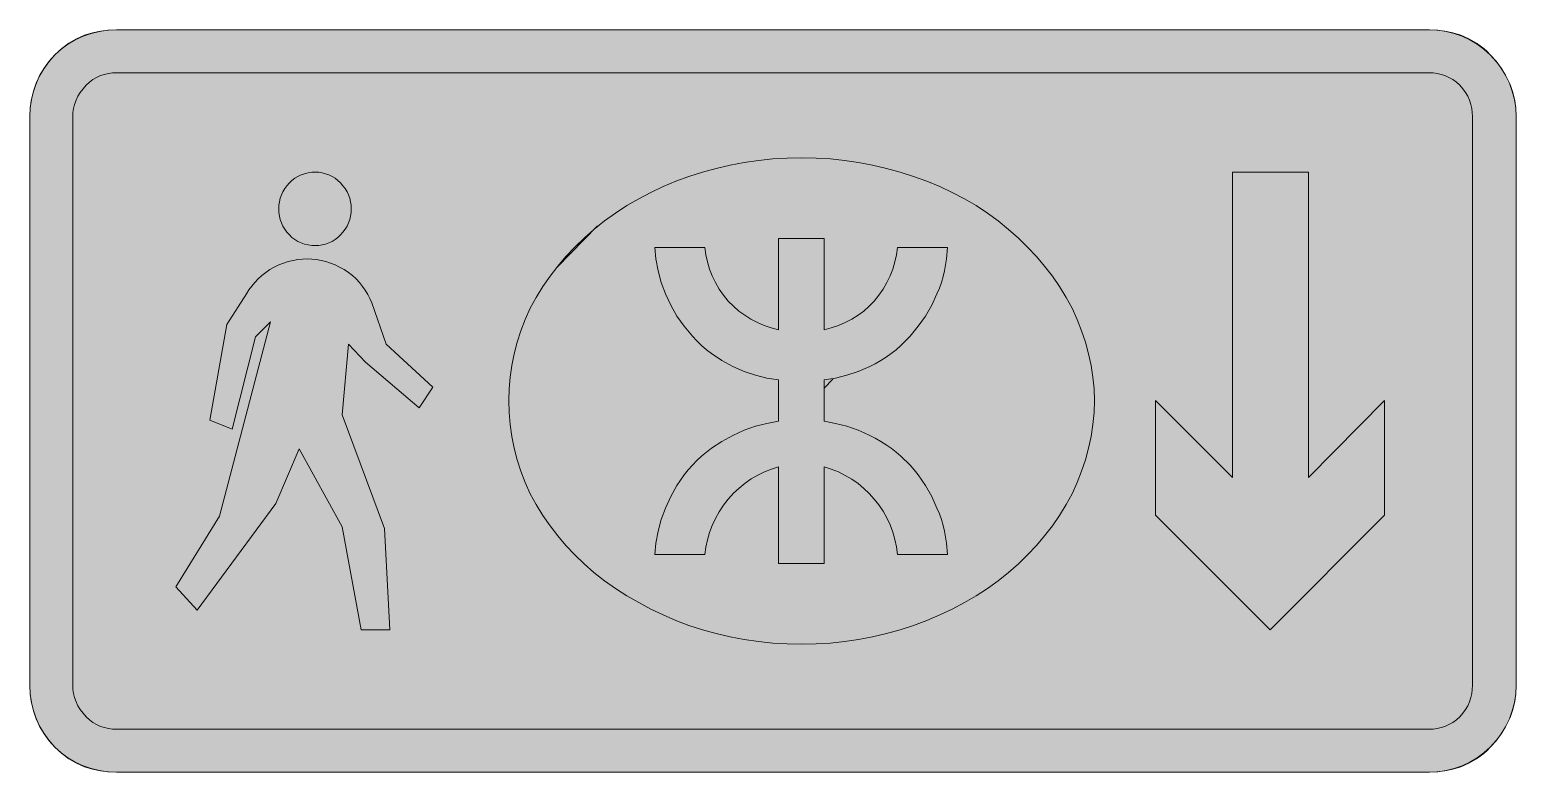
# Model space of a CAD drawing. Header units: metres. Extents: x 35 to 533, y 12 to 261.
import ezdxf

# ---------------------------------------------------------------- set-up
doc = ezdxf.new("R2010")
doc.units = ezdxf.units.M
for name, color, linetype, true_color in [('FILL_BLUE_0000FF', 7, 'Continuous', 0x0000ff), ('FILL_RED_FF0000', 7, 'Continuous', 0xff0000), ('FILL_WHITE_FFFFFF', 7, 'Continuous', 0xffffff), ('STROKE_BLUE_0000FF', 7, 'Continuous', 0x0000ff), ('STROKE_PINK_E1E1E1', 7, 'Continuous', 0xe1e1e1)]:
    doc.layers.add(name, color=color, linetype=linetype, true_color=true_color)

msp = doc.modelspace()

# ---------------------------------------------------------------- hatches: boundary and pattern name
at = {"layer": 'FILL_BLUE_0000FF', "true_color": 0x0000ff}
h = msp.add_hatch(color=7, dxfattribs=at)
h.dxf.hatch_style = 1
h.paths.add_polyline_path([(504.15, 246.66), (505.41, 246.6), (506.71, 246.43), (508.04, 246.12), (509.36, 245.68), (510.67, 245.11), (511.95, 244.38), (513.19, 243.5), (514.35, 242.46), (515.39, 241.3), (516.27, 240.06), (517, 238.77), (517.58, 237.43), (518.01, 236.07), (518.32, 234.7), (518.49, 233.32), (518.55, 231.96), (518.55, 41.46), (518.49, 40.1), (518.32, 38.72), (518.01, 37.35), (517.58, 35.98), (517, 34.65), (516.27, 33.36), (515.39, 32.12), (514.35, 30.96), (513.19, 29.92), (511.95, 29.04), (510.67, 28.31), (509.36, 27.73), (508.04, 27.3), (506.71, 26.99), (505.41, 26.82), (504.15, 26.76), (64.35, 26.76), (62.99, 26.82), (61.62, 26.99), (60.25, 27.3), (58.91, 27.73), (57.61, 28.31), (56.38, 29.04), (55.22, 29.92), (54.15, 30.96), (53.1, 32.12), (52.18, 33.36), (51.41, 34.65), (50.78, 35.98), (50.28, 37.35), (49.93, 38.72), (49.72, 40.1), (49.65, 41.46), (49.65, 231.96), (49.72, 233.32), (49.93, 234.7), (50.28, 236.07), (50.78, 237.43), (51.41, 238.77), (52.18, 240.06), (53.1, 241.3), (54.15, 242.46), (55.22, 243.5), (56.38, 244.38), (57.61, 245.11), (58.91, 245.68), (60.25, 246.12), (61.62, 246.43), (62.99, 246.6), (64.35, 246.66), (504.15, 246.66)])
at = {"layer": 'FILL_RED_FF0000', "true_color": 0xff0000}
h = msp.add_hatch(color=7, dxfattribs=at)
h.dxf.hatch_style = 1
h.paths.add_polyline_path([(289.01, 55.36), (284.19, 55.65), (279.38, 56.15), (274.61, 56.83), (269.88, 57.72), (265.2, 58.8), (260.59, 60.08), (256.05, 61.56), (251.71, 63.22), (247.45, 65.04), (243.3, 67.03), (239.25, 69.17), (235.31, 71.47), (231.5, 73.92), (227.81, 76.52), (224.25, 79.26), (220.96, 82.14), (217.84, 85.16), (214.9, 88.3), (212.14, 91.56), (209.56, 94.93), (207.16, 98.41), (204.96, 101.99), (202.95, 105.66), (201.26, 109.4), (199.8, 113.19), (198.56, 117.03), (197.55, 120.92), (196.76, 124.85), (196.2, 128.82), (195.86, 132.82), (195.75, 136.86), (195.86, 140.8), (196.2, 144.73), (196.76, 148.64), (197.55, 152.53), (198.56, 156.4), (199.8, 160.23), (201.26, 164.02), (202.95, 167.76), (204.96, 171.43), (207.16, 175.01), (209.56, 178.49), (212.14, 181.86), (214.9, 185.12), (217.84, 188.26), (220.96, 191.28), (224.25, 194.16), (227.81, 197), (231.5, 199.67), (235.31, 202.16), (239.25, 204.47), (243.3, 206.6), (247.45, 208.55), (251.71, 210.3), (256.05, 211.86), (260.59, 213.34), (265.2, 214.62), (269.88, 215.7), (274.61, 216.58), (279.38, 217.27), (284.19, 217.77), (289.01, 218.06), (293.85, 218.16), (298.67, 218.06), (303.46, 217.77), (308.22, 217.27), (312.94, 216.58), (317.61, 215.7), (322.24, 214.62), (326.82, 213.34), (331.35, 211.86), (335.79, 210.3), (340.12, 208.55), (344.31, 206.6), (348.38, 204.47), (352.3, 202.16), (356.07, 199.67), (359.69, 197), (363.15, 194.16), (366.44, 191.28), (369.56, 188.26), (372.5, 185.12), (375.26, 181.86), (377.84, 178.49), (380.24, 175.01), (382.44, 171.43), (384.45, 167.76), (386.15, 164.02), (387.65, 160.23), (388.93, 156.4), (390, 152.53), (390.84, 148.64), (391.45, 144.73), (391.82, 140.8), (391.95, 136.86), (391.82, 132.82), (391.45, 128.82), (390.84, 124.85), (390, 120.92), (388.93, 117.03), (387.65, 113.19), (386.15, 109.4), (384.45, 105.66), (382.44, 101.99), (380.24, 98.41), (377.84, 94.93), (375.26, 91.56), (372.5, 88.3), (369.56, 85.16), (366.44, 82.14), (363.15, 79.26), (359.69, 76.52), (356.07, 73.92), (352.3, 71.47), (348.38, 69.17), (344.31, 67.03), (340.12, 65.04), (335.79, 63.22), (331.35, 61.56), (326.82, 60.08), (322.24, 58.8), (317.61, 57.72), (312.94, 56.83), (308.22, 56.15), (303.46, 55.65), (298.67, 55.36), (293.85, 55.26), (289.01, 55.36)])
at = {"layer": 'FILL_WHITE_FFFFFF', "true_color": 0xffffff}
h = msp.add_hatch(color=7, dxfattribs=at)
h.dxf.hatch_style = 1
h.paths.add_polyline_path([(504.15, 261.06), (506.68, 260.95), (509.29, 260.61), (511.95, 260.05), (514.65, 259.26), (517.34, 258.02), (519.94, 256.52), (522.37, 254.75), (523.5, 253.74), (524.55, 252.66), (526.64, 250.35), (528.41, 247.93), (529.91, 245.4), (531.15, 242.76), (532.11, 240.06), (532.76, 237.36), (533.13, 234.66), (533.25, 231.96), (533.25, 41.46), (533.13, 38.76), (532.76, 36.06), (532.11, 33.36), (531.15, 30.66), (529.91, 28.02), (528.41, 25.48), (526.64, 23.07), (524.55, 20.76), (523.5, 19.68), (522.37, 18.67), (519.94, 16.9), (517.34, 15.4), (514.65, 14.16), (511.95, 13.37), (509.29, 12.81), (506.68, 12.47), (504.15, 12.36), (64.35, 12.36), (61.65, 12.47), (58.95, 12.81), (56.25, 13.37), (53.55, 14.16), (50.91, 15.4), (48.38, 16.9), (45.96, 18.67), (43.65, 20.76), (41.7, 23.07), (39.94, 25.48), (38.46, 28.02), (37.85, 29.32), (37.35, 30.66), (36.39, 33.36), (35.74, 36.06), (35.37, 38.76), (35.25, 41.46), (35.25, 231.96), (35.37, 234.66), (35.74, 237.36), (36.39, 240.06), (37.35, 242.76), (37.85, 244.1), (38.46, 245.4), (39.94, 247.93), (41.7, 250.35), (43.65, 252.66), (45.96, 254.75), (48.38, 256.52), (50.91, 258.02), (53.55, 259.26), (56.25, 260.05), (58.95, 260.61), (61.65, 260.95), (64.35, 261.06), (504.15, 261.06)])
h = msp.add_hatch(color=7, dxfattribs=at)
h.dxf.hatch_style = 1
h.paths.add_polyline_path([(142.89, 199.84), (142.73, 198.65), (142.44, 197.49), (142.05, 196.37), (141.54, 195.3), (140.93, 194.27), (140.19, 193.29), (139.35, 192.36), (138.51, 191.52), (137.57, 190.78), (136.56, 190.17), (135.49, 189.66), (134.37, 189.27), (133.23, 188.98), (132.09, 188.82), (130.95, 188.76), (129.71, 188.82), (128.49, 188.98), (127.3, 189.27), (126.15, 189.66), (125.06, 190.17), (124.03, 190.78), (123.09, 191.52), (122.25, 192.36), (121.41, 193.29), (120.68, 194.27), (120.06, 195.3), (119.55, 196.37), (119.16, 197.49), (118.88, 198.65), (118.71, 199.84), (118.65, 201.06), (118.71, 202.28), (118.88, 203.47), (119.16, 204.63), (119.55, 205.75), (120.06, 206.82), (120.68, 207.85), (121.41, 208.83), (122.25, 209.76), (123.09, 210.6), (124.03, 211.33), (125.06, 211.95), (126.15, 212.46), (127.3, 212.85), (128.49, 213.13), (129.71, 213.3), (130.95, 213.36), (132.09, 213.3), (133.23, 213.13), (134.37, 212.85), (135.49, 212.46), (136.56, 211.95), (137.57, 211.33), (138.51, 210.6), (139.35, 209.76), (140.19, 208.83), (140.93, 207.85), (141.54, 206.82), (142.05, 205.75), (142.44, 204.63), (142.73, 203.47), (142.89, 202.28), (142.95, 201.06), (142.89, 199.84)])
h = msp.add_hatch(color=7, dxfattribs=at)
h.dxf.hatch_style = 1
h.paths.add_polyline_path([(450.75, 60.06), (412.35, 98.46), (412.35, 136.86), (438.15, 111.06), (438.15, 213.36), (463.65, 213.36), (463.65, 111.06), (489.15, 136.86), (489.15, 98.46), (450.75, 60.06)])
h = msp.add_hatch(color=7, dxfattribs=at)
h.dxf.hatch_style = 1
h.paths.add_polyline_path([(283.7, 113.9), (281.4, 112.97), (279.15, 111.88), (276.98, 110.61), (274.88, 109.18), (272.89, 107.57), (271.01, 105.8), (269.25, 103.86), (267.65, 101.78), (266.22, 99.6), (264.96, 97.34), (263.89, 95.01), (263, 92.62), (262.29, 90.19), (261.77, 87.73), (261.45, 85.26), (244.65, 85.26), (245.04, 89.13), (245.78, 93.06), (246.84, 96.99), (248.25, 100.86), (249.99, 104.67), (252.08, 108.4), (254.49, 111.96), (255.83, 113.64), (257.25, 115.26), (258.75, 116.79), (260.33, 118.24), (263.66, 120.88), (267.16, 123.19), (270.75, 125.16), (272.66, 126.1), (274.58, 126.92), (278.4, 128.23), (282.23, 129.21), (286.05, 129.96), (286.05, 143.76), (282.23, 144.38), (278.4, 145.33), (274.58, 146.63), (270.75, 148.26), (267.16, 150.23), (263.66, 152.57), (261.97, 153.89), (260.33, 155.31), (258.75, 156.83), (257.25, 158.46), (254.49, 161.72), (252.08, 165.17), (249.99, 168.8), (248.25, 172.56), (246.84, 176.43), (245.78, 180.36), (245.04, 184.29), (244.65, 188.16), (261.45, 188.16), (261.77, 185.7), (262.29, 183.28), (263, 180.91), (263.89, 178.6), (264.96, 176.36), (266.22, 174.2), (267.65, 172.13), (269.25, 170.16), (270.99, 168.43), (272.85, 166.85), (274.8, 165.41), (276.86, 164.12), (279.02, 162.99), (281.27, 162.02), (283.62, 161.21), (286.05, 160.56), (286.05, 191.16), (301.35, 191.16), (301.35, 160.56), (303.79, 161.21), (306.17, 162.02), (308.46, 162.99), (310.65, 164.12), (312.73, 165.41), (314.68, 166.85), (316.49, 168.43), (318.15, 170.16), (319.75, 172.13), (321.18, 174.2), (322.44, 176.36), (323.51, 178.6), (324.4, 180.91), (325.11, 183.28), (325.63, 185.7), (325.95, 188.16), (342.75, 188.16), (342.4, 184.29), (341.74, 180.36), (341.26, 178.39), (340.68, 176.43), (339.98, 174.49), (339.15, 172.56), (337.41, 168.8), (335.33, 165.17), (332.91, 161.72), (330.15, 158.46), (328.66, 156.83), (327.11, 155.31), (325.51, 153.89), (323.85, 152.57), (322.13, 151.36), (320.36, 150.23), (318.53, 149.2), (316.65, 148.26), (312.83, 146.63), (309, 145.33), (305.18, 144.38), (301.35, 143.76), (301.35, 129.96), (305.18, 129.21), (309, 128.23), (312.83, 126.92), (314.74, 126.1), (316.65, 125.16), (318.53, 124.22), (320.36, 123.19), (322.13, 122.08), (323.85, 120.88), (325.51, 119.61), (327.11, 118.24), (330.15, 115.26), (331.57, 113.64), (332.91, 111.96), (335.33, 108.4), (337.41, 104.67), (339.15, 100.86), (339.98, 98.93), (340.68, 96.99), (341.26, 95.03), (341.74, 93.06), (342.4, 89.13), (342.75, 85.26), (325.95, 85.26), (325.63, 87.83), (325.11, 90.36), (324.4, 92.83), (323.51, 95.23), (322.44, 97.55), (321.18, 99.77), (319.75, 101.88), (318.15, 103.86), (316.49, 105.71), (314.68, 107.45), (312.73, 109.04), (310.65, 110.5), (308.46, 111.8), (306.17, 112.93), (303.79, 113.89), (301.35, 114.66), (301.35, 82.26), (286.05, 82.26), (286.05, 114.66), (283.7, 113.9)])
h = msp.add_hatch(color=7, dxfattribs=at)
h.dxf.hatch_style = 1
h.paths.add_polyline_path([(139.95, 94.56), (125.55, 120.66), (117.75, 102.36), (91.35, 66.66), (84.15, 74.46), (98.85, 98.16), (115.95, 163.26), (110.85, 158.16), (103.05, 127.26), (95.55, 130.26), (101.25, 162.36), (107.85, 172.56), (108.69, 173.89), (109.64, 175.19), (110.69, 176.44), (111.83, 177.62), (113.05, 178.74), (114.35, 179.77), (115.72, 180.72), (117.15, 181.56), (118.73, 182.29), (120.3, 182.91), (121.88, 183.42), (123.45, 183.81), (125.03, 184.09), (126.6, 184.26), (128.18, 184.32), (129.75, 184.26), (131.32, 184.09), (132.9, 183.81), (134.46, 183.42), (136.01, 182.91), (137.55, 182.29), (139.07, 181.56), (140.57, 180.72), (142.05, 179.76), (143.36, 178.71), (144.58, 177.58), (145.7, 176.37), (146.74, 175.11), (147.67, 173.79), (148.5, 172.42), (149.23, 171.01), (149.85, 169.56), (154.65, 155.76), (170.25, 141.36), (165.75, 134.46), (147.75, 149.76), (142.05, 155.76), (139.95, 132.06), (154.05, 93.96), (155.85, 60.06), (146.25, 60.06), (139.95, 94.56)])

# ---------------------------------------------------------------- linework, layer by layer
at = {"layer": 'FILL_BLUE_0000FF', "lineweight": 0, "true_color": 0x0000ff}
msp.add_lwpolyline([(504.15, 246.66), (505.41, 246.6), (506.71, 246.43), (508.04, 246.12), (509.36, 245.68), (510.67, 245.11), (511.95, 244.38), (513.19, 243.5), (514.35, 242.46), (515.39, 241.3), (516.27, 240.06), (517, 238.77), (517.58, 237.43), (518.01, 236.07), (518.32, 234.7), (518.49, 233.32), (518.55, 231.96), (518.55, 41.46), (518.49, 40.1), (518.32, 38.72), (518.01, 37.35), (517.58, 35.98), (517, 34.65), (516.27, 33.36), (515.39, 32.12), (514.35, 30.96), (513.19, 29.92), (511.95, 29.04), (510.67, 28.31), (509.36, 27.73), (508.04, 27.3), (506.71, 26.99), (505.41, 26.82), (504.15, 26.76), (64.35, 26.76), (62.99, 26.82), (61.62, 26.99), (60.25, 27.3), (58.91, 27.73), (57.61, 28.31), (56.38, 29.04), (55.22, 29.92), (54.15, 30.96), (53.1, 32.12), (52.18, 33.36), (51.41, 34.65), (50.78, 35.98), (50.28, 37.35), (49.93, 38.72), (49.72, 40.1), (49.65, 41.46), (49.65, 231.96), (49.72, 233.32), (49.93, 234.7), (50.28, 236.07), (50.78, 237.43), (51.41, 238.77), (52.18, 240.06), (53.1, 241.3), (54.15, 242.46), (55.22, 243.5), (56.38, 244.38), (57.61, 245.11), (58.91, 245.68), (60.25, 246.12), (61.62, 246.43), (62.99, 246.6), (64.35, 246.66)], close=True, dxfattribs=at)
at = {"layer": 'FILL_RED_FF0000', "lineweight": 0, "true_color": 0xff0000}
msp.add_lwpolyline([(289.01, 55.36), (284.19, 55.65), (279.38, 56.15), (274.61, 56.83), (269.88, 57.72), (265.2, 58.8), (260.59, 60.08), (256.05, 61.56), (251.71, 63.22), (247.45, 65.04), (243.3, 67.03), (239.25, 69.17), (235.31, 71.47), (231.5, 73.92), (227.81, 76.52), (224.25, 79.26), (220.96, 82.14), (217.84, 85.16), (214.9, 88.3), (212.14, 91.56), (209.56, 94.93), (207.16, 98.41), (204.96, 101.99), (202.95, 105.66), (201.26, 109.4), (199.8, 113.19), (198.56, 117.03), (197.55, 120.92), (196.76, 124.85), (196.2, 128.82), (195.86, 132.82), (195.75, 136.86), (195.86, 140.8), (196.2, 144.73), (196.76, 148.64), (197.55, 152.53), (198.56, 156.4), (199.8, 160.23), (201.26, 164.02), (202.95, 167.76), (204.96, 171.43), (207.16, 175.01), (209.56, 178.49), (212.14, 181.86), (214.9, 185.12), (217.84, 188.26), (220.96, 191.28), (224.25, 194.16), (227.81, 197), (231.5, 199.67), (235.31, 202.16), (239.25, 204.47), (243.3, 206.6), (247.45, 208.55), (251.71, 210.3), (256.05, 211.86), (260.59, 213.34), (265.2, 214.62), (269.88, 215.7), (274.61, 216.58), (279.38, 217.27), (284.19, 217.77), (289.01, 218.06), (293.85, 218.16), (298.67, 218.06), (303.46, 217.77), (308.22, 217.27), (312.94, 216.58), (317.61, 215.7), (322.24, 214.62), (326.82, 213.34), (331.35, 211.86), (335.79, 210.3), (340.12, 208.55), (344.31, 206.6), (348.38, 204.47), (352.3, 202.16), (356.07, 199.67), (359.69, 197), (363.15, 194.16), (366.44, 191.28), (369.56, 188.26), (372.5, 185.12), (375.26, 181.86), (377.84, 178.49), (380.24, 175.01), (382.44, 171.43), (384.45, 167.76), (386.15, 164.02), (387.65, 160.23), (388.93, 156.4), (390, 152.53), (390.84, 148.64), (391.45, 144.73), (391.82, 140.8), (391.95, 136.86), (391.82, 132.82), (391.45, 128.82), (390.84, 124.85), (390, 120.92), (388.93, 117.03), (387.65, 113.19), (386.15, 109.4), (384.45, 105.66), (382.44, 101.99), (380.24, 98.41), (377.84, 94.93), (375.26, 91.56), (372.5, 88.3), (369.56, 85.16), (366.44, 82.14), (363.15, 79.26), (359.69, 76.52), (356.07, 73.92), (352.3, 71.47), (348.38, 69.17), (344.31, 67.03), (340.12, 65.04), (335.79, 63.22), (331.35, 61.56), (326.82, 60.08), (322.24, 58.8), (317.61, 57.72), (312.94, 56.83), (308.22, 56.15), (303.46, 55.65), (298.67, 55.36), (293.85, 55.26)], close=True, dxfattribs=at)
at = {"layer": 'FILL_WHITE_FFFFFF', "lineweight": 0, "true_color": 0xffffff}
for points in [[(504.15, 261.06), (506.68, 260.95), (509.29, 260.61), (511.95, 260.05), (514.65, 259.26), (517.34, 258.02), (519.94, 256.52), (522.37, 254.75), (523.5, 253.74), (524.55, 252.66), (526.64, 250.35), (528.41, 247.93), (529.91, 245.4), (531.15, 242.76), (532.11, 240.06), (532.76, 237.36), (533.13, 234.66), (533.25, 231.96), (533.25, 41.46), (533.13, 38.76), (532.76, 36.06), (532.11, 33.36), (531.15, 30.66), (529.91, 28.02), (528.41, 25.48), (526.64, 23.07), (524.55, 20.76), (523.5, 19.68), (522.37, 18.67), (519.94, 16.9), (517.34, 15.4), (514.65, 14.16), (511.95, 13.37), (509.29, 12.81), (506.68, 12.47), (504.15, 12.36), (64.35, 12.36), (61.65, 12.47), (58.95, 12.81), (56.25, 13.37), (53.55, 14.16), (50.91, 15.4), (48.38, 16.9), (45.96, 18.67), (43.65, 20.76), (41.7, 23.07), (39.94, 25.48), (38.46, 28.02), (37.85, 29.32), (37.35, 30.66), (36.39, 33.36), (35.74, 36.06), (35.37, 38.76), (35.25, 41.46), (35.25, 231.96), (35.37, 234.66), (35.74, 237.36), (36.39, 240.06), (37.35, 242.76), (37.85, 244.1), (38.46, 245.4), (39.94, 247.93), (41.7, 250.35), (43.65, 252.66), (45.96, 254.75), (48.38, 256.52), (50.91, 258.02), (53.55, 259.26), (56.25, 260.05), (58.95, 260.61), (61.65, 260.95), (64.35, 261.06)], [(142.89, 199.84), (142.73, 198.65), (142.44, 197.49), (142.05, 196.37), (141.54, 195.3), (140.93, 194.27), (140.19, 193.29), (139.35, 192.36), (138.51, 191.52), (137.57, 190.78), (136.56, 190.17), (135.49, 189.66), (134.37, 189.27), (133.23, 188.98), (132.09, 188.82), (130.95, 188.76), (129.71, 188.82), (128.49, 188.98), (127.3, 189.27), (126.15, 189.66), (125.06, 190.17), (124.03, 190.78), (123.09, 191.52), (122.25, 192.36), (121.41, 193.29), (120.68, 194.27), (120.06, 195.3), (119.55, 196.37), (119.16, 197.49), (118.88, 198.65), (118.71, 199.84), (118.65, 201.06), (118.71, 202.28), (118.88, 203.47), (119.16, 204.63), (119.55, 205.75), (120.06, 206.82), (120.68, 207.85), (121.41, 208.83), (122.25, 209.76), (123.09, 210.6), (124.03, 211.33), (125.06, 211.95), (126.15, 212.46), (127.3, 212.85), (128.49, 213.13), (129.71, 213.3), (130.95, 213.36), (132.09, 213.3), (133.23, 213.13), (134.37, 212.85), (135.49, 212.46), (136.56, 211.95), (137.57, 211.33), (138.51, 210.6), (139.35, 209.76), (140.19, 208.83), (140.93, 207.85), (141.54, 206.82), (142.05, 205.75), (142.44, 204.63), (142.73, 203.47), (142.89, 202.28), (142.95, 201.06)], [(450.75, 60.06), (412.35, 98.46), (412.35, 136.86), (438.15, 111.06), (438.15, 213.36), (463.65, 213.36), (463.65, 111.06), (489.15, 136.86), (489.15, 98.46)], [(283.7, 113.9), (281.4, 112.97), (279.15, 111.88), (276.98, 110.61), (274.88, 109.18), (272.89, 107.57), (271.01, 105.8), (269.25, 103.86), (267.65, 101.78), (266.22, 99.6), (264.96, 97.34), (263.89, 95.01), (263, 92.62), (262.29, 90.19), (261.77, 87.73), (261.45, 85.26), (244.65, 85.26), (245.04, 89.13), (245.78, 93.06), (246.84, 96.99), (248.25, 100.86), (249.99, 104.67), (252.08, 108.4), (254.49, 111.96), (255.83, 113.64), (257.25, 115.26), (258.75, 116.79), (260.33, 118.24), (263.66, 120.88), (267.16, 123.19), (270.75, 125.16), (272.66, 126.1), (274.58, 126.92), (278.4, 128.23), (282.23, 129.21), (286.05, 129.96), (286.05, 143.76), (282.23, 144.38), (278.4, 145.33), (274.58, 146.63), (270.75, 148.26), (267.16, 150.23), (263.66, 152.57), (261.97, 153.89), (260.33, 155.31), (258.75, 156.83), (257.25, 158.46), (254.49, 161.72), (252.08, 165.17), (249.99, 168.8), (248.25, 172.56), (246.84, 176.43), (245.78, 180.36), (245.04, 184.29), (244.65, 188.16), (261.45, 188.16), (261.77, 185.7), (262.29, 183.28), (263, 180.91), (263.89, 178.6), (264.96, 176.36), (266.22, 174.2), (267.65, 172.13), (269.25, 170.16), (270.99, 168.43), (272.85, 166.85), (274.8, 165.41), (276.86, 164.12), (279.02, 162.99), (281.27, 162.02), (283.62, 161.21), (286.05, 160.56), (286.05, 191.16), (301.35, 191.16), (301.35, 160.56), (303.79, 161.21), (306.17, 162.02), (308.46, 162.99), (310.65, 164.12), (312.73, 165.41), (314.68, 166.85), (316.49, 168.43), (318.15, 170.16), (319.75, 172.13), (321.18, 174.2), (322.44, 176.36), (323.51, 178.6), (324.4, 180.91), (325.11, 183.28), (325.63, 185.7), (325.95, 188.16), (342.75, 188.16), (342.4, 184.29), (341.74, 180.36), (341.26, 178.39), (340.68, 176.43), (339.98, 174.49), (339.15, 172.56), (337.41, 168.8), (335.33, 165.17), (332.91, 161.72), (330.15, 158.46), (328.66, 156.83), (327.11, 155.31), (325.51, 153.89), (323.85, 152.57), (322.13, 151.36), (320.36, 150.23), (318.53, 149.2), (316.65, 148.26), (312.83, 146.63), (309, 145.33), (305.18, 144.38), (301.35, 143.76), (301.35, 129.96), (305.18, 129.21), (309, 128.23), (312.83, 126.92), (314.74, 126.1), (316.65, 125.16), (318.53, 124.22), (320.36, 123.19), (322.13, 122.08), (323.85, 120.88), (325.51, 119.61), (327.11, 118.24), (330.15, 115.26), (331.57, 113.64), (332.91, 111.96), (335.33, 108.4), (337.41, 104.67), (339.15, 100.86), (339.98, 98.93), (340.68, 96.99), (341.26, 95.03), (341.74, 93.06), (342.4, 89.13), (342.75, 85.26), (325.95, 85.26), (325.63, 87.83), (325.11, 90.36), (324.4, 92.83), (323.51, 95.23), (322.44, 97.55), (321.18, 99.77), (319.75, 101.88), (318.15, 103.86), (316.49, 105.71), (314.68, 107.45), (312.73, 109.04), (310.65, 110.5), (308.46, 111.8), (306.17, 112.93), (303.79, 113.89), (301.35, 114.66), (301.35, 82.26), (286.05, 82.26), (286.05, 114.66)], [(139.95, 94.56), (125.55, 120.66), (117.75, 102.36), (91.35, 66.66), (84.15, 74.46), (98.85, 98.16), (115.95, 163.26), (110.85, 158.16), (103.05, 127.26), (95.55, 130.26), (101.25, 162.36), (107.85, 172.56), (108.69, 173.89), (109.64, 175.19), (110.69, 176.44), (111.83, 177.62), (113.05, 178.74), (114.35, 179.77), (115.72, 180.72), (117.15, 181.56), (118.73, 182.29), (120.3, 182.91), (121.88, 183.42), (123.45, 183.81), (125.03, 184.09), (126.6, 184.26), (128.18, 184.32), (129.75, 184.26), (131.32, 184.09), (132.9, 183.81), (134.46, 183.42), (136.01, 182.91), (137.55, 182.29), (139.07, 181.56), (140.57, 180.72), (142.05, 179.76), (143.36, 178.71), (144.58, 177.58), (145.7, 176.37), (146.74, 175.11), (147.67, 173.79), (148.5, 172.42), (149.23, 171.01), (149.85, 169.56), (154.65, 155.76), (170.25, 141.36), (165.75, 134.46), (147.75, 149.76), (142.05, 155.76), (139.95, 132.06), (154.05, 93.96), (155.85, 60.06), (146.25, 60.06)]]:
    msp.add_lwpolyline(points, close=True, dxfattribs=at)
at = {"layer": 'STROKE_BLUE_0000FF', "lineweight": 0, "true_color": 0x0000ff}
msp.add_lwpolyline([(504.15, 261.06), (64.35, 261.06), (61.44, 260.92), (58.58, 260.51), (55.8, 259.83), (53.1, 258.88), (50.52, 257.69), (48.07, 256.25), (45.77, 254.57), (43.65, 252.66), (41.74, 250.54), (40.06, 248.24), (38.62, 245.79), (37.43, 243.21), (36.48, 240.51), (35.8, 237.73), (35.39, 234.87), (35.25, 231.96), (35.25, 41.46), (35.39, 38.55), (35.8, 35.69), (36.48, 32.91), (37.43, 30.21), (38.62, 27.63), (40.06, 25.18), (41.74, 22.88), (43.65, 20.76), (45.77, 18.85), (48.07, 17.17), (50.52, 15.73), (53.1, 14.53), (55.8, 13.59), (58.58, 12.91), (61.44, 12.5), (64.35, 12.36), (504.15, 12.36), (506.96, 12.5), (509.74, 12.91), (512.48, 13.59), (515.14, 14.53), (517.7, 15.73), (520.14, 17.17), (522.43, 18.85), (524.55, 20.76), (526.47, 22.88), (528.19, 25.18), (529.68, 27.63), (530.93, 30.21), (531.92, 32.91), (532.65, 35.69), (533.1, 38.55), (533.25, 41.46), (533.25, 231.96), (533.1, 234.87), (532.65, 237.73), (531.92, 240.51), (530.93, 243.21), (529.68, 245.79), (528.19, 248.24), (526.47, 250.54), (524.55, 252.66), (522.43, 254.57), (520.14, 256.25), (517.7, 257.69), (515.14, 258.88), (512.48, 259.83), (509.74, 260.51), (506.96, 260.92), (504.15, 261.06)], dxfattribs=at)
at = {"layer": 'STROKE_PINK_E1E1E1', "lineweight": 0, "true_color": 0xe1e1e1}
for points in [[(211.95, 181.56), (225.45, 195.36)], [(301.35, 141.06), (304.35, 144.06)]]:
    msp.add_lwpolyline(points, dxfattribs=at)

doc.saveas('drawing.dxf')
